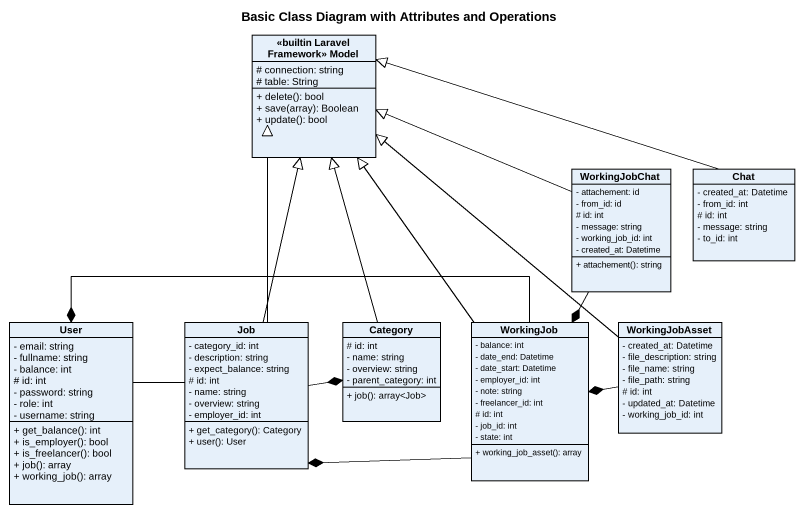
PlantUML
@startuml
title Basic Class Diagram with Attributes and Operations
hide circle
hide empty members
skinparam classAttributeIconSize 0
class "<<builtin Laravel Framework>> Model" as builtin_Laravel_Framework {
  # connection: string
  # table: String
  + delete(): bool
  + save(array): Boolean
  + update(): bool
}
class WorkingJobChat {
  - attachement: id
  - from_id: id
  # id: int
  - message: string
  - working_job_id: int
  - created_at: Datetime
  + attachement(): string
}
class Chat {
  - created_at: Datetime
  - from_id: int
  # id: int
  - message: string
  - to_id: int
}
class User {
  - email: string
  - fullname: string
  - balance: int
  # id: int
  - password: string
  - role: int
  - username: string
  + get_balance(): int
  + is_employer(): bool
  + is_freelancer(): bool
  + job(): array
  + working_job(): array
}
class Job {
  - category_id: int
  - description: string
  - expect_balance: string
  # id: int
  - name: string
  - overview: string
  - employer_id: int
  + get_category(): Category
  + user(): User
}
class Category {
  # id: int
  - name: string
  - overview: string
  - parent_category: int
  + job(): array<Job>
}
class WorkingJob {
  - balance: int
  - date_end: Datetime
  - date_start: Datetime
  - employer_id: int
  - note: string
  - freelancer_id: int
  # id: int
  - job_id: int
  - state: int
  + working_job_asset(): array
}
class WorkingJobAsset {
  - created_at: Datetime
  - file_description: string
  - file_name: string
  - file_path: string
  # id: int
  - updated_at: Datetime
  - working_job_id: int
}
WorkingJobChat -left-|> builtin_Laravel_Framework
WorkingJobChat --* WorkingJob
Chat -left-|> builtin_Laravel_Framework
User -up-|> builtin_Laravel_Framework
Job -up-|> builtin_Laravel_Framework
Job -right-* Category
Category -up-|> builtin_Laravel_Framework
WorkingJob -up-|> builtin_Laravel_Framework
WorkingJob -left-* User
WorkingJob -left-* Job
WorkingJobAsset -up-|> builtin_Laravel_Framework
WorkingJobAsset -left-* WorkingJob
@enduml
